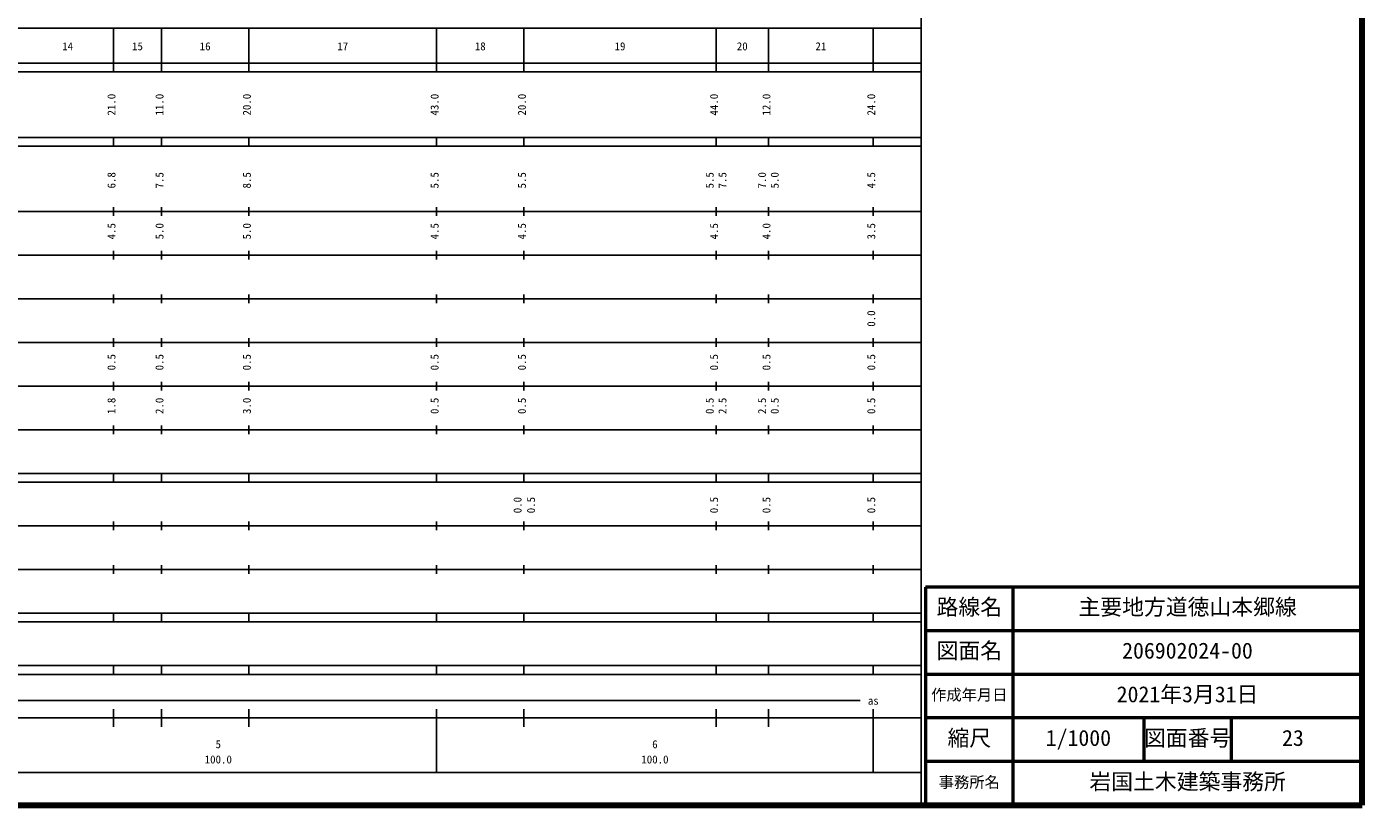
# Model space of a CAD drawing. Units: millimetres on the paper, enlarged 1000 times. Extents: x 40207 to 680207, y 18995 to 378995.
# Drawn here: x 374334 to 680207, y 18995 to 197352 of the extents above; entities that cross this region are included whole.
import ezdxf
from ezdxf.enums import TextEntityAlignment as Align

# ---------------------------------------------------------------- set-up
doc = ezdxf.new("R2010")
doc.units = ezdxf.units.MM
doc.header["$LTSCALE"] = 1000
for name, color, linetype, lineweight in [('M-TTL', 2, 'Continuous', 140), ('M-TTL-BAND', 7, 'Continuous', 25), ('M-TTL-FRAM', 2, 'Continuous', 50), ('M-TTL-LINE', 7, 'Continuous', 50), ('M-TTL-TXT', 7, 'Continuous', 13)]:
    doc.layers.add(name, color=color, linetype=linetype, lineweight=lineweight)
doc.styles.add('ＭＳ ゴシック', font='')
doc.styles.get('ＭＳ ゴシック').set_extended_font_data('MS Gothic')

msp = doc.modelspace()

# ---------------------------------------------------------------- linework, layer by layer
at = {"layer": 'M-TTL'}
for p, q in [((680207, 18995), (680207, 378995)), ((40207, 18995), (680207, 18995))]:
    msp.add_line(p, q, dxfattribs=at)
at = {"layer": 'M-TTL-BAND'}
for p, q in [((579207, 18995), (579207, 368995)), ((68207, 196995), (579207, 196995)), ((394207, 186995), (394207, 196995)), ((405207, 186995), (405207, 196995)), ((425207, 186995), (425207, 196995)), ((468207, 186995), (468207, 196995)), ((488207, 186995), (488207, 196995)), ((532207, 186995), (532207, 196995)), ((544207, 186995), (544207, 196995)), ((568207, 186995), (568207, 196995)), ((40207, 188995), (579207, 188995)), ((40207, 186995), (579207, 186995)), ((40207, 171995), (579207, 171995)), ((394207, 169995), (394207, 171995)), ((405207, 169995), (405207, 171995)), ((425207, 169995), (425207, 171995)), ((468207, 169995), (468207, 171995)), ((488207, 169995), (488207, 171995)), ((532207, 169995), (532207, 171995)), ((544207, 169995), (544207, 171995)), ((568207, 169995), (568207, 171995)), ((40207, 169995), (579207, 169995)), ((40207, 154995), (579207, 154995)), ((394207, 153995), (394207, 155995)), ((405207, 153995), (405207, 155995)), ((425207, 153995), (425207, 155995)), ((468207, 153995), (468207, 155995)), ((488207, 153995), (488207, 155995)), ((532207, 153995), (532207, 155995)), ((544207, 153995), (544207, 155995)), ((568207, 153995), (568207, 155995)), ((46207, 144995), (579207, 144995)), ((394207, 143995), (394207, 145995)), ((405207, 143995), (405207, 145995)), ((425207, 143995), (425207, 145995)), ((468207, 143995), (468207, 145995)), ((488207, 143995), (488207, 145995)), ((532207, 143995), (532207, 145995)), ((544207, 143995), (544207, 145995)), ((568207, 143995), (568207, 145995)), ((52207, 134995), (579207, 134995)), ((394207, 133995), (394207, 135995)), ((405207, 133995), (405207, 135995)), ((425207, 133995), (425207, 135995)), ((468207, 133995), (468207, 135995)), ((488207, 133995), (488207, 135995)), ((532207, 133995), (532207, 135995)), ((544207, 133995), (544207, 135995)), ((568207, 133995), (568207, 135995)), ((394207, 123995), (394207, 125995)), ((405207, 123995), (405207, 125995)), ((425207, 123995), (425207, 125995)), ((468207, 123995), (468207, 125995)), ((488207, 123995), (488207, 125995)), ((532207, 123995), (532207, 125995)), ((544207, 123995), (544207, 125995)), ((568207, 123995), (568207, 125995)), ((46207, 124995), (579207, 124995)), ((52207, 114995), (579207, 114995)), ((394207, 113995), (394207, 115995)), ((405207, 113995), (405207, 115995)), ((425207, 113995), (425207, 115995)), ((468207, 113995), (468207, 115995)), ((488207, 113995), (488207, 115995)), ((532207, 113995), (532207, 115995)), ((544207, 113995), (544207, 115995)), ((568207, 113995), (568207, 115995)), ((46207, 104995), (579207, 104995)), ((394207, 103995), (394207, 105995)), ((405207, 103995), (405207, 105995)), ((425207, 103995), (425207, 105995)), ((468207, 103995), (468207, 105995)), ((488207, 103995), (488207, 105995)), ((532207, 103995), (532207, 105995)), ((544207, 103995), (544207, 105995)), ((568207, 103995), (568207, 105995)), ((40207, 94995), (579207, 94995)), ((394207, 92995), (394207, 94995)), ((405207, 92995), (405207, 94995)), ((425207, 92995), (425207, 94995)), ((468207, 92995), (468207, 94995)), ((488207, 92995), (488207, 94995)), ((532207, 92995), (532207, 94995)), ((544207, 92995), (544207, 94995)), ((568207, 92995), (568207, 94995)), ((40207, 92995), (579207, 92995)), ((49207, 82995), (579207, 82995)), ((394207, 81995), (394207, 83995)), ((405207, 81995), (405207, 83995)), ((425207, 81995), (425207, 83995)), ((468207, 81995), (468207, 83995)), ((488207, 81995), (488207, 83995)), ((532207, 81995), (532207, 83995)), ((544207, 81995), (544207, 83995)), ((568207, 81995), (568207, 83995)), ((394207, 71995), (394207, 73995)), ((405207, 71995), (405207, 73995)), ((425207, 71995), (425207, 73995)), ((468207, 71995), (468207, 73995)), ((488207, 71995), (488207, 73995)), ((532207, 71995), (532207, 73995)), ((544207, 71995), (544207, 73995)), ((568207, 71995), (568207, 73995)), ((40207, 72995), (579207, 72995)), ((40207, 62995), (579207, 62995)), ((394207, 60995), (394207, 62995)), ((405207, 60995), (405207, 62995)), ((425207, 60995), (425207, 62995)), ((468207, 60995), (468207, 62995)), ((488207, 60995), (488207, 62995)), ((532207, 60995), (532207, 62995)), ((544207, 60995), (544207, 62995)), ((568207, 60995), (568207, 62995)), ((40207, 60995), (579207, 60995)), ((40207, 50995), (579207, 50995)), ((40207, 48995), (579207, 48995)), ((394207, 48995), (394207, 50995)), ((405207, 48995), (405207, 50995)), ((425207, 48995), (425207, 50995)), ((468207, 48995), (468207, 50995)), ((488207, 48995), (488207, 50995)), ((532207, 48995), (532207, 50995)), ((544207, 48995), (544207, 50995)), ((568207, 48995), (568207, 50995)), ((107707, 42995), (565207, 42995)), ((394207, 36995), (394207, 40995)), ((405207, 36995), (405207, 40995)), ((425207, 36995), (425207, 40995)), ((468207, 26495), (468207, 40995)), ((488207, 36995), (488207, 40995)), ((532207, 36995), (532207, 40995)), ((544207, 36995), (544207, 40995)), ((568207, 26495), (568207, 40995)), ((40207, 38995), (579207, 38995)), ((68207, 26495), (579207, 26495))]:
    msp.add_line(p, q, dxfattribs=at)
at = {"layer": 'M-TTL-FRAM'}
for p, q in [((680207, 68995), (580207, 68995)), ((580207, 68995), (580207, 18995))]:
    msp.add_line(p, q, dxfattribs=at)
at = {"layer": 'M-TTL-LINE'}
for p, q in [((600207, 68995), (600207, 18995)), ((680207, 58995), (580207, 58995)), ((680207, 48995), (580207, 48995)), ((680207, 38995), (580207, 38995)), ((630207, 38995), (630207, 28995)), ((650207, 38995), (650207, 28995)), ((680207, 28995), (580207, 28995))]:
    msp.add_line(p, q, dxfattribs=at)

# ---------------------------------------------------------------- texts
at = {"layer": 'M-TTL-BAND', "style": 'ＭＳ ゴシック'}
for s, p in [('14', (383707, 191400)), ('15', (399707, 191400)), ('16', (415207, 191400)), ('17', (446707, 191400)), ('18', (478207, 191400)), ('19', (510207, 191400)), ('20', (538207, 191400)), ('21', (556207, 191400)), ('as', (568207, 41495)), ('5', (418207, 31518)), ('6', (518207, 31518)), ('100.0', (418207, 28028)), ('100.0', (518207, 28028))]:
    msp.add_text(s, height=1833, dxfattribs=at).set_placement(p, align=Align.BOTTOM_CENTER)
for s, p in [('21.0', (395207, 179495)), ('11.0', (406207, 179495)), ('20.0', (426207, 179495)), ('43.0', (469207, 179495)), ('20.0', (489207, 179495)), ('44.0', (533207, 179495)), ('12.0', (545207, 179495)), ('24.0', (569207, 179495)), ('6.8', (395207, 162169)), ('7.5', (406207, 162169)), ('8.5', (426207, 162169)), ('5.5', (469207, 162169)), ('5.5', (489207, 162169)), ('5.5', (532207, 162169)), ('7.5', (535135, 162169)), ('7.0', (544207, 162169)), ('5.0', (547095, 162169)), ('4.5', (569207, 162169)), ('4.5', (395207, 150495)), ('5.0', (406207, 150495)), ('5.0', (426207, 150495)), ('4.5', (469207, 150495)), ('4.5', (489207, 150495)), ('4.5', (533207, 150495)), ('4.0', (545207, 150495)), ('3.5', (569207, 150495)), ('0.0', (569207, 130495)), ('0.5', (395207, 120495)), ('0.5', (406207, 120495)), ('0.5', (426207, 120495)), ('0.5', (469207, 120495)), ('0.5', (489207, 120495)), ('0.5', (533207, 120495)), ('0.5', (545207, 120495)), ('0.5', (569207, 120495)), ('1.8', (395207, 110495)), ('2.0', (406207, 110495)), ('3.0', (426207, 110495)), ('0.5', (469207, 110495)), ('0.5', (489207, 110495)), ('0.5', (532207, 110495)), ('2.5', (535135, 110495)), ('2.5', (544207, 110495)), ('0.5', (547095, 110495)), ('0.5', (569207, 110495)), ('0.0', (488207, 87759)), ('0.5', (491284, 87759)), ('0.5', (533207, 87759)), ('0.5', (545207, 87759)), ('0.5', (569207, 87759))]:
    msp.add_text(s, height=1833, rotation=90, dxfattribs=at).set_placement(p, align=Align.BOTTOM_CENTER)
at = {"layer": 'M-TTL-TXT', "style": 'ＭＳ ゴシック'}
for s, height, p in [('路線名', 3666, (582707, 61495)), ('路線名', 3666, (582707, 61495)), ('主要地方道徳山本郷線', 3666, (615207, 61495)), ('図面名', 3666, (582707, 51495)), ('図面名', 3666, (582707, 51495)), ('206902024-00', 3666, (625207, 51495)), ('作成年月日', 2566, (581457, 42245)), ('作成年月日', 2566, (581457, 42245)), ('2021年3月31日', 3666, (623957, 41495)), ('縮尺', 3666, (585207, 31495)), ('縮尺', 3666, (585207, 31495)), ('図面番号', 3666, (630207, 31495)), ('図面番号', 3666, (630207, 31495)), ('1/1000', 3666, (607707, 31495)), ('23', 3666, (661832, 31495)), ('事務所名', 2566, (583207, 22245)), ('事務所名', 2566, (583207, 22245)), ('岩国土木建築事務所', 3666, (617707, 21495))]:
    msp.add_text(s, height=height, dxfattribs=at).set_placement(p, align=Align.BOTTOM_LEFT)

doc.saveas('drawing.dxf')
